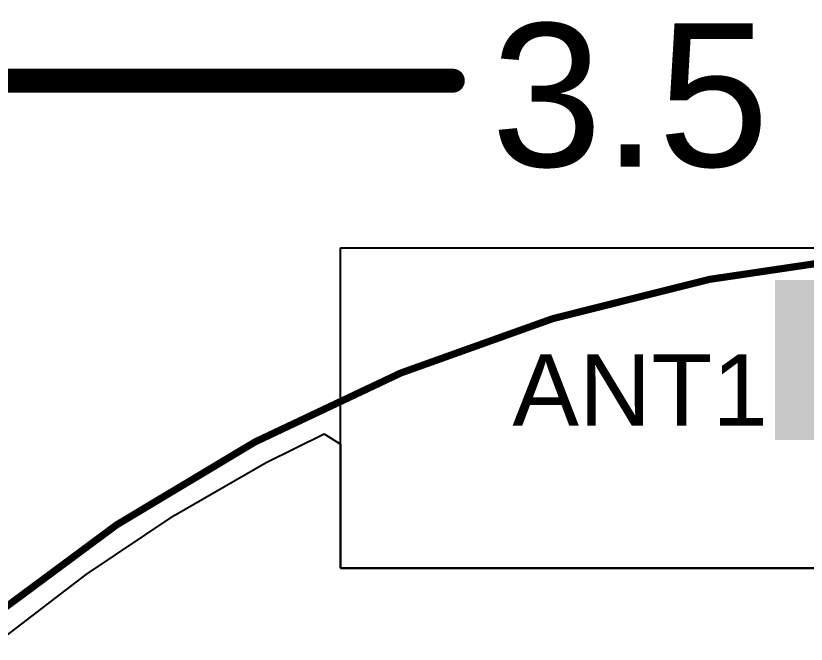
# Model space of a CAD drawing. Header units: inches. Extents: x -18 to 345, y -18 to 43.
# Drawn here: x -10.8 to -2.39, y 13.28 to 19.97 of the extents above; entities that cross this region are included whole.
import ezdxf

# ---------------------------------------------------------------- set-up
doc = ezdxf.new("R2010")
doc.units = ezdxf.units.IN
for name, color, linetype in [('Board Outline', 216, 'Continuous'), ('Bottom Layer', 5, 'Continuous'), ('Top Layer', 1, 'Continuous'), ('Top Overlay', 2, 'Continuous'), ('Top Paste', 8, 'Continuous'), ('Top Solder', 216, 'Continuous')]:
    doc.layers.add(name, color=color, linetype=linetype)
doc.styles.add('Arial', font='', dxfattribs={"height": 0.2})
doc.styles.get('Arial').set_extended_font_data('Arial')

# ---------------------------------------------------------------- blocks, each defined once
blk = doc.blocks.new('ANT_1206_44')
at = {"layer": 'Top Layer'}
for points in [[(-2.44999891, 0.74999977), (-1.34999857, 0.74999977), (-1.34999857, -0.74999977), (-2.44999891, -0.74999977)], [(1.35000111, 0.74999977), (2.45000145, 0.74999977), (2.45000145, -0.74999977), (1.35000111, -0.74999977)]]:
    blk.add_hatch(color=1, dxfattribs=at).paths.add_polyline_path(points)
at = {"layer": 'Top Overlay'}
for points in [[(-2.55539748, 0.8382), (-2.88559748, 0.8382), (-2.88559748, -0.8636), (-2.55539748, -0.8636)], [(-1.2446, -0.5588), (-0.9143999999999999, -0.5588), (-0.9143999999999999, 0.5841999999999999), (-1.2446, 0.5841999999999999)]]:
    blk.add_hatch(color=2, dxfattribs=at).paths.add_polyline_path(points)
at = {"layer": 'Top Paste'}
for points in [[(-2.44999891, 0.74999977), (-1.34999857, 0.74999977), (-1.34999857, -0.74999977), (-2.44999891, -0.74999977)], [(1.35000111, 0.74999977), (2.45000145, 0.74999977), (2.45000145, -0.74999977), (1.35000111, -0.74999977)]]:
    blk.add_hatch(color=8, dxfattribs=at).paths.add_polyline_path(points)
at = {"layer": 'Top Solder'}
for points in [[(-2.55159891, 0.85159977), (-1.24839857, 0.85159977), (-1.24839857, -0.85159977), (-2.55159891, -0.85159977)], [(1.24840111, 0.85159977), (2.55160145, 0.85159977), (2.55160145, -0.85159977), (1.24840111, -0.85159977)]]:
    blk.add_hatch(color=216, dxfattribs=at).paths.add_polyline_path(points)
at = {"layer": 'Top Overlay'}
for points in [[(1.1176, 0.8382, 0.127, 0.127, 0), (-1.1176, 0.8382, 0.127, 0.127, 0)], [(1.1176, -0.8382, 0.127, 0.127, 0), (-1.1176, -0.8382, 0.127, 0.127, 0)]]:
    blk.add_lwpolyline(points, format="xyseb", dxfattribs=at)
for points in [[(-1.14935, 0.8382, 0.0635, 0.0635, 1), (-1.08585, 0.8382, 0.0635, 0.0635, 1)], [(1.08585, 0.8382, 0.0635, 0.0635, 1), (1.14935, 0.8382, 0.0635, 0.0635, 1)], [(-1.14935, -0.8382, 0.0635, 0.0635, 1), (-1.08585, -0.8382, 0.0635, 0.0635, 1)], [(1.08585, -0.8382, 0.0635, 0.0635, 1), (1.14935, -0.8382, 0.0635, 0.0635, 1)]]:
    blk.add_lwpolyline(points, format="xyseb", close=True, dxfattribs=at)

msp = doc.modelspace()

# ---------------------------------------------------------------- linework, layer by layer
at = {"layer": 'Board Outline'}
msp.add_lwpolyline([(17.50000056, 0, 0.07599934, 0.07599934, 1), (-17.50000056, 0, 0.07599934, 0.07599934, 1)], format="xyseb", close=True, dxfattribs=at)
at = {"layer": 'Bottom Layer'}
for p, q in [((-7.341407719999999, 14.08917172), (-7.341407719999999, 17.49900234)), ((-7.341407719999999, 17.49900234), (7.54299228, 17.49900234)), ((-8.131723639999999, 15.21338334), (-7.5139677, 15.51802586)), ((-7.5139677, 15.51802586), (-7.341407719999999, 15.41072102)), ((-7.341407719999999, 15.41072102), (-7.341407719999999, 14.08917172)), ((-9.10932392, 14.64896232), (-8.131723639999999, 15.21338334)), ((-10.04788186, 14.02183886), (-9.10932392, 14.64896232)), ((7.54299228, 14.08917172), (-7.341407719999999, 14.08917172)), ((-7.341407719999999, 14.08917172), (7.54299228, 14.08917172)), ((-10.9434757, 13.33462408), (-10.04788186, 14.02183886))]:
    msp.add_line(p, q, dxfattribs=at)
at = {"layer": 'Top Layer'}
for p, q in [((-7.341407719999999, 14.08917172), (-7.341407719999999, 17.49900234)), ((-7.341407719999999, 17.49900234), (7.54299228, 17.49900234)), ((-8.131723639999999, 15.21338334), (-7.5139677, 15.51802586)), ((-7.5139677, 15.51802586), (-7.341407719999999, 15.41072102)), ((-7.341407719999999, 15.41072102), (-7.341407719999999, 14.08917172)), ((-9.10932392, 14.64896232), (-8.131723639999999, 15.21338334)), ((-10.04788186, 14.02183886), (-9.10932392, 14.64896232)), ((7.54299228, 14.08917172), (-7.341407719999999, 14.08917172)), ((-7.341407719999999, 14.08917172), (-0.16462756, 14.08917172)), ((-10.9434757, 13.33462408), (-10.04788186, 14.02183886))]:
    msp.add_line(p, q, dxfattribs=at)
at = {"layer": 'Top Overlay'}
msp.add_lwpolyline([(-17.50000056, 19.2786, 0.254, 0.254, 0), (-6.14507534, 19.2786, 0.254, 0.254, 0)], format="xyseb", dxfattribs=at)
msp.add_lwpolyline([(-6.20857534, 19.2786, 0.127, 0.127, 1), (-6.08157534, 19.2786, 0.127, 0.127, 1)], format="xyseb", close=True, dxfattribs=at)

# ---------------------------------------------------------------- block references
at = {"rotation": 180}
msp.add_blockref('ANT_1206_44', (-0.16699992, 16.3068), dxfattribs=at)

# ---------------------------------------------------------------- texts
at = {"layer": 'Top Overlay', "style": 'Arial'}
for s, height, p in [('3.5 (cm)', 1.524, (-5.738675339999999, 18.36444638)), ('ANT1', 0.7619999999999999, (-5.512701699999999, 15.60492942))]:
    msp.add_text(s, height=height, dxfattribs=at).set_placement(p)

doc.saveas('drawing.dxf')
